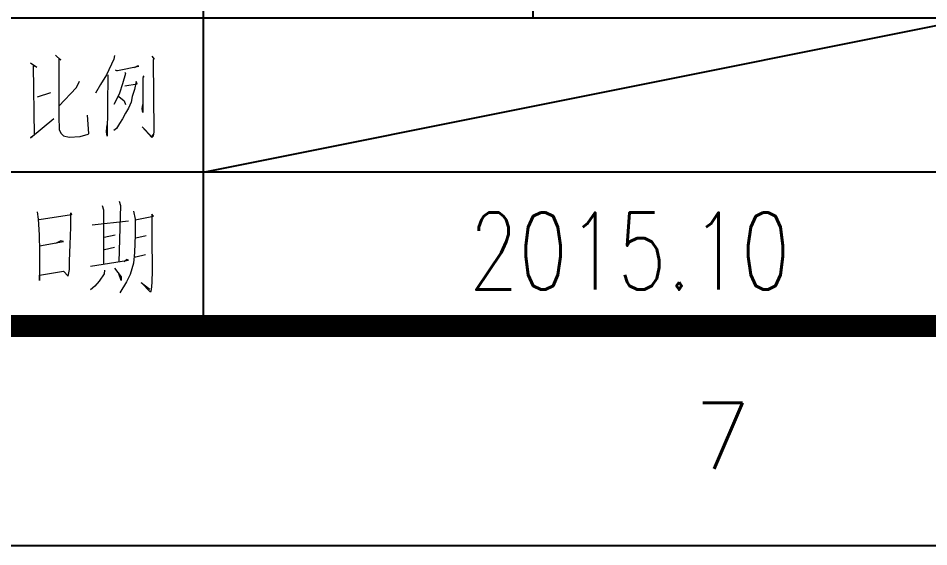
# Model space of a CAD drawing. Extents: x 38792 to 68517, y 3084 to 24109.
# Drawn here: x 61333 to 63405, y 3094 to 4296 of the extents above; entities that cross this region are included whole.
import ezdxf
from ezdxf.enums import TextEntityAlignment as Align

# ---------------------------------------------------------------- set-up
doc = ezdxf.new("R2010")
doc.units = 0
doc.header["$LTSCALE"] = 300
doc.header["$MEASUREMENT"] = 0
doc.layers.get('0').update_dxf_attribs({"color": 8, "linetype": 'CONTINUOUS'})
doc.layers.add('CON2', color=8, linetype='CONTINUOUS')
doc.styles.add('HZ', font='geditxt.shx', dxfattribs={"width": 0.75, "height": 250, "bigfont": 'hztxt1.shx'})
doc.styles.get("Standard").update_dxf_attribs({"font": 'geditxt.shx'})
doc.styles.add('TK', font='geditxt.shx', dxfattribs={"width": 0.75, "bigfont": 'hztxt1.shx'})

# ---------------------------------------------------------------- blocks, each defined once
blk = doc.blocks.new('GEDI_WK_A2')
at = {"color": 3}
for points, const_width in [([(0, 0), (594, 0), (594, 420), (0, 420)], 0.1), ([(25, 10), (584, 10), (584, 410), (25, 410)], 1)]:
    blk.add_lwpolyline(points, close=True, dxfattribs=dict(at, const_width=const_width))
blk.add_text('7', height=3, dxfattribs=at).set_placement((482.625, 5), align=Align.MIDDLE)
blk = doc.blocks.new('GEDI_TQ_2012')
at = {"color": 2}
for p, q in [((-125, 0), (-125, 28)), ((-110, 14), (-110, 28)), ((0, 14), (-170, 14)), ((0, 7), (-180, 7))]:
    blk.add_line(p, q, dxfattribs=at)
at = {"color": 7}
blk.add_line((0, 0), (-180, 0), dxfattribs=at)
at = {"color": 7, "lineweight": 0}
for points in [[(-131.732, 12.325), (-131.504, 12.09), (-131.591, 12.16), (-131.591, 11.47), (-131.591, 10.78), (-131.591, 10.161), (-131.591, 9.698), (-131.591, 9.666), (-131.591, 9.533), (-131.567, 8.914), (-131.481, 8.749), (-131.371, 8.647), (-131.12, 8.584), (-130.618, 8.616), (-130.258, 8.718), (-130.226, 8.749), (-130.281, 9.596)], [(-129.055, 12.306), (-129.079, 12.142), (-129.416, 11.42), (-129.69, 10.989), (-129.918, 10.597)], [(-127.354, 12.267), (-127.244, 12.142), (-127.299, 12.11), (-127.267, 8.856), (-127.267, 8.824), (-127.299, 8.628), (-127.354, 8.566), (-127.801, 9.06), (-127.354, 8.597), (-127.299, 8.73)], [(-132.877, 11.964), (-132.594, 11.768), (-132.759, 11.831), (-132.704, 8.678), (-132.877, 8.553), (-131.818, 9.439)], [(-129.024, 11.648), (-128.969, 11.616), (-128.914, 11.616), (-127.942, 11.812), (-128.02, 11.812), (-128.161, 11.749)], [(-129.361, 11.42), (-129.385, 8.628), (-129.416, 8.824), (-129.416, 8.856), (-129.385, 9.154)], [(-128.577, 11.546), (-128.553, 11.483), (-128.695, 11.02), (-128.828, 10.597), (-128.969, 10.299), (-129.079, 10.071)], [(-127.769, 11.381), (-127.714, 11.318), (-127.769, 11.287), (-127.769, 9.711), (-127.801, 9.875), (-127.769, 10.071)], [(-131.591, 9.996), (-130.783, 10.843), (-130.642, 11.141)], [(-128.577, 10.926), (-128.02, 11.02), (-128.075, 11.122), (-128.138, 10.761), (-128.248, 10.432), (-128.302, 10.173), (-128.412, 9.907), (-128.553, 9.679), (-128.695, 9.42), (-128.828, 9.216), (-128.969, 8.989), (-129.079, 8.895)], [(-132.563, 10.419), (-131.951, 10.615)], [(-128.859, 10.432), (-128.608, 10.236), (-128.553, 10.071)], [(-129.616, 5.478), (-129.561, 5.282), (-129.561, 2.827)], [(-128.839, 5.674), (-128.777, 5.478), (-128.863, 2.922)], [(-132.575, 5.188), (-132.521, 4.858), (-132.489, 4.137), (-132.466, 3.384), (-132.466, 3.282), (-132.466, 2.757), (-132.466, 2.067), (-132.466, 2.302), (-131.376, 2.498), (-131.156, 2.263), (-131.101, 2.561), (-131.101, 2.953), (-131.07, 3.706), (-131.046, 4.498), (-131.046, 5.149), (-131.015, 5.055), (-132.489, 4.827)], [(-128.196, 5.219), (-128.11, 4.858), (-128.11, 4.137), (-128.142, 3.345), (-128.196, 2.859), (-128.338, 2.333), (-128.502, 2.004), (-128.808, 1.51)], [(-128.11, 4.827), (-127.279, 4.992), (-127.357, 5.086), (-127.357, 4.066), (-127.357, 4.004), (-127.334, 2.529), (-127.357, 1.973), (-127.389, 1.643), (-127.412, 1.541), (-127.836, 1.973), (-127.444, 1.675)], [(-130.063, 4.592), (-128.416, 4.788)], [(-132.466, 3.643), (-131.376, 3.839), (-131.493, 3.87), (-131.736, 3.745)], [(-129.53, 4.035), (-129.028, 4.137)], [(-128.087, 4.004), (-127.608, 4.106)], [(-129.506, 3.478), (-129.059, 3.58)], [(-130.141, 2.725), (-128.416, 2.984), (-128.502, 3.023), (-128.612, 2.922)], [(-128.142, 3.149), (-128.087, 3.149), (-127.64, 3.251)], [(-129.506, 2.529), (-129.53, 2.365), (-129.757, 2.035), (-129.953, 1.808), (-130.141, 1.643)], [(-129.059, 2.624), (-128.753, 2.231), (-128.753, 2.067), (-128.863, 2.365)]]:
    blk.add_lwpolyline(points, dxfattribs=at)
blk.add_text('445566', height=0.0001).set_placement((-132.466, 2.302))
blk = doc.blocks.new('CEEC_TK_A2')
for name, p in [('GEDI_WK_A2', (0, 0)), ('GEDI_TQ_2012', (584, 10))]:
    blk.add_blockref(name, p)
at = {"style": 'TK', "width": 0.85}
for tag, height, p in [('PROJECTNAME', 4.75, (529, 44)), ('PHASE', 4, (571, 44)), ('DRAWINGNAME', 4.75, (539, 31))]:
    blk.add_attdef(tag, text='', height=height, dxfattribs=at).set_placement(p, align=Align.MIDDLE_CENTER)
for tag, p, height in [('APPROVE', (416, 32.75), 3.5), ('DESIGN', (461, 32.75), 3.5), ('REVIEW1', (416, 25.75), 3.5), ('DRAW', (461, 25.75), 3.5), ('DRAWINGNUMBER', (511, 18.5), 4), ('REVIEW2', (416, 18.75), 3.5), ('PROPORTION', (461, 18.75), 3.5), ('CHECK', (416, 11.75), 3.5), ('DATE', (461, 11.75), 3.5), ('VERSION', (577, 11.75), 3.5)]:
    blk.add_attdef(tag, p, '', height=height, dxfattribs=at)

msp = doc.modelspace()

# ---------------------------------------------------------------- linework, layer by layer
at = {"layer": 'CON2', "color": 0}
msp.add_line((61754.95371, 3946.08958), (63504.95371, 4296.08958), dxfattribs=at)

# ---------------------------------------------------------------- block references
at = {"layer": 'CON2', "color": 0, "xscale": 50, "yscale": 50, "zscale": 50}
msp.add_blockref('CEEC_TK_A2', (38804.95372, 3096.08957), dxfattribs=at)

# ---------------------------------------------------------------- texts
at = {"color": 7, "style": 'HZ', "width": 0.75}
msp.add_text('2015.10', height=175, dxfattribs=at).set_placement((62359.04681, 3678.76595))

doc.saveas('drawing.dxf')
